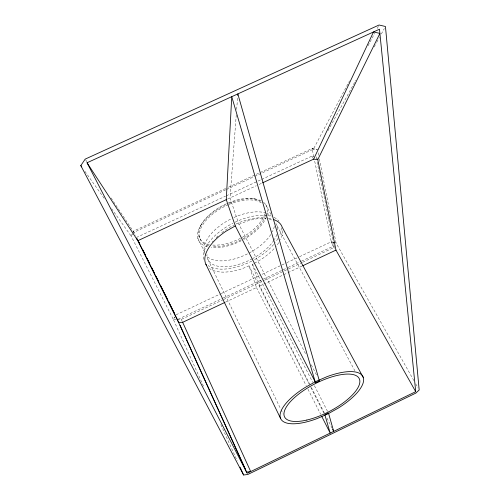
<?xml version="1.0" encoding="UTF-8"?>
<svg xmlns="http://www.w3.org/2000/svg" width="500" height="500" viewBox="0 0 500 500"><rect width="100%" height="100%" fill="white"/><g stroke="black" fill="none" stroke-linecap="round" stroke-linejoin="round"><path stroke-width="0.38" stroke-dasharray="2.5 1.88" d="M236.262 114.869L230.019 197.931L238.931 224.35L306.3 355.163M236.675 109.431L237.55 97.788M176.112 319.556L173.412 319.575L174.531 317.019L173.412 319.575L204.181 387.706M131.812 234.65L131.144 236.062L173.412 319.575M254.737 176.356L313.375 149.2L349.506 80.887M368.119 45.7L374.688 33.281M377.238 28.45L378.331 26.381M328.019 130.656L355.794 80.281M374.188 46.919L376.444 42.838M376.819 42.156L379.444 37.388M381.319 33.988L384.325 28.537M200.238 226.363L201.169 224.75M133.456 232.938L131.144 236.062L111.65 208.769M309.637 384.081L259.738 286.012L252.438 264.381L253.787 263.612M254.462 263.231L261.212 259.394A42.462 21.069 -27.1 0 0 275.138 247.475M176.088 314.781L220.525 293.863M221.238 293.544L259.331 275.625M262.144 274.281L281.2 265.338M281.9 264.994L286.137 263.012M286.837 262.669L298.837 257.044M299.531 256.694L331.287 241.775L333.331 242.306M178.162 319.212L222.556 298.319M223.263 297.981L262.725 279.406M263.431 279.075L282.456 270.119M283.156 269.788L287.387 267.794M288.094 267.462L300.775 261.494M301.481 261.163L333.188 246.231L334.338 248.275M177.269 319.425L181.319 319.4L222.944 299.8M223.65 299.469L263.863 280.531M264.562 280.2L301.956 262.594M302.663 262.262L334.406 247.312L333.944 245.025M225.538 302.125L256.475 287.55L249.025 265.869L242.044 268.738A42.462 21.069 -27.1 0 1 209.575 268.569M259.738 286.012L283.031 275.038M283.738 274.7L287.262 273.038M287.969 272.706L302.087 266.056M225.769 189.775L133.919 232.312L133.481 231.125L225.625 188.494M228.469 187.2L312.106 148.488L313.375 149.2L317.512 149.719L312.081 148.425L313.819 156.888M226.475 189.45L254.031 176.688M136.363 237.5L225.544 196.163M226.25 195.831L260.931 179.756M261.637 179.425L311.894 156.131L313.962 156.375M227.525 199.088L256.238 185.769M259.075 184.456L261.906 183.137M238.931 224.35L246.344 221.356A42.462 21.069 -27.1 0 1 265.894 218.25M253.3 198.781L255.212 198.981M334.694 242.669L331.287 241.775L314.45 159.95M334.012 242.481L336.062 243.025L413.819 380.513M312.081 148.425L313.375 149.2M84.9 171.325L104.394 198.619M85.594 159.769L86.888 161.713M111.05 197.981L133.919 232.312L133.506 231.175M317.425 159.031L316.025 156.625L316.488 158.912M311.894 156.131L313.644 159.144M415.731 383.9L418.031 387.962M265.613 204.462L271.144 214.762M277.137 225.981L354.831 370.712M311.288 364.85L316.988 375.925M252.438 264.381L312.669 382.275M314.444 385.737L327.55 411.4M311.406 387.562L324.5 413.294M326.975 418.162L331.931 427.9M249.025 265.869L309.406 384.606M310.819 387.381L323.888 413.075M256.475 287.55L306.206 385.731M307.969 389.212L320.669 414.281M133.475 231.119L135.581 235.338M198.875 236.044L199.594 237.512M197.838 238.25L204.331 251.588M207.963 259.606L280.75 409.113M281.094 409.812L283.144 414.025M181.319 319.4L182.656 322.325M220.844 424.613L237.188 460.806M317.106 161.962L327.456 213.019M327.612 213.781L328.075 216.069M328.225 216.831L328.694 219.112M328.844 219.875L333.169 241.213M333.325 241.975L333.787 244.262M318.119 152.781L318.725 155.838M319.331 158.9L336.062 243.025M264.594 213.888A36.138 18.625 -27.1 0 1 241.081 237.981M240.4 238.337A36.138 18.625 -27.1 0 1 212.2 245.019M209.338 244.594A36.138 18.625 -27.1 0 1 200.175 226.731A36.138 18.625 -27.1 0 1 227.787 203.131M228.469 202.844A36.138 18.625 -27.1 0 1 261.75 202.394M263.488 202.288A38.075 19.581 -27.1 0 1 267.05 214.881M266.381 216.894A38.075 19.581 -27.1 0 1 243.806 239.387M241.163 240.787A38.075 19.581 -27.1 0 1 211.163 247.569M207.419 246.856A38.075 19.581 -27.1 0 1 199.531 227.725A38.075 19.581 -27.1 0 1 228.369 203.55M229.031 203.275A38.075 19.581 -27.1 0 1 261.431 200.956M265.356 215.312A36.169 18.6 -27.1 0 1 241.812 239.406M241.131 239.762A36.169 18.6 -27.1 0 1 212.231 246.394M208.675 245.712A36.169 18.6 -27.1 0 1 201.206 227.55A36.169 18.6 -27.1 0 1 228.55 204.606M229.225 204.319A36.169 18.6 -27.1 0 1 261.944 203.363M274.312 226.363A38.369 19.319 -27.1 0 1 272.331 231.894M270.794 234.537A38.369 19.319 -27.1 0 1 235.981 258.475A38.369 19.319 -27.1 0 1 205.4 254.288M205.056 253.644A38.369 19.319 -27.1 0 1 231.25 218.787M233.919 217.519A38.369 19.319 -27.1 0 1 265.925 213.025M266.594 213.263A38.369 19.319 -27.1 0 1 271.106 215.869M281.225 227.8A42.387 21.137 -27.1 0 1 279.337 235.888M277.987 238.494A42.387 21.137 -27.1 0 1 275.456 242.269M273.6 244.562A42.387 21.137 -27.1 0 1 252.45 260.738M251.762 261.094A42.387 21.137 -27.1 0 1 208.119 265.569M203.738 259.35A42.387 21.137 -27.1 0 1 232.963 223.225M235 222.225A42.387 21.137 -27.1 0 1 266.788 215.456M267.587 215.562A42.387 21.137 -27.1 0 1 271.975 216.575M274.075 217.419A42.387 21.137 -27.1 0 1 278.988 221.238M282.8 230.731A42.462 21.069 -27.1 0 1 280.544 239.55M278.769 242.662A42.462 21.069 -27.1 0 1 276.019 246.425M268.381 218.444A42.462 21.069 -27.1 0 1 272.2 219.144M275.806 223.438A38.5 19.2 -27.1 0 1 277.681 230.438M276.825 234.481A38.5 19.2 -27.1 0 1 274.319 239.675M273.919 240.306A38.5 19.2 -27.1 0 1 253.044 258.35M252.381 258.706A38.5 19.2 -27.1 0 1 206.994 254.5M212.356 242.056A38.5 19.2 -27.1 0 1 213.212 240.969M216.163 237.706A38.5 19.2 -27.1 0 1 218.388 235.581M221.788 232.719A38.5 19.2 -27.1 0 1 233.787 225.113M235.763 224.137A38.5 19.2 -27.1 0 1 265.975 218.206M269.25 219.006A38.5 19.2 -27.1 0 1 273.25 220.963M331.287 241.775L333.188 246.231L331.287 241.775"/><path stroke-width="0.75" d="M315.2 381.856L235.294 225.919L226.275 199.669L231.75 96.688L315.481 382.819L319.375 380.95L237.838 93.906L237.725 95.456M262.619 182.812L313.644 159.144L373.519 31.95L379.906 33.4L317.775 159.631L335.969 250.094L415.712 391.675L247.156 473.281L87.044 162.769L379.487 29.219L415.712 391.675M80.819 165.613L85.162 159.119L379.062 25L385.45 26.5L419.181 389.994L415.856 393.1L247.781 474.487L243.6 475L80.819 165.613L81.725 166.881M235.294 225.919L225.981 231.231A42.462 21.069 -27.1 0 0 206.6 265.519M136.938 238.781L178.6 322.362L182.656 322.325L224.838 302.456M302.794 265.725L335.969 250.094M226.275 199.669L137.806 240.706L87.044 162.769M313.644 159.144L317.775 159.631M363.394 377.762L282.2 227.231A42.462 21.069 -27.1 0 0 273.569 219.55M332.638 429.294L333.7 431.381L328.469 412.969L324.819 414.731L330.188 433.081L321.725 416.369M139.037 242.269L139.731 243.663M142.5 249.213L145.269 254.756M147 258.225L149.769 263.769M151.494 267.238L154.269 272.8M155.994 276.256L158.769 281.819M160.494 285.275L163.269 290.837M163.956 292.213L167.763 299.85M168.45 301.225L172.262 308.869M172.95 310.244L174.688 313.725M137.056 238.894L177.269 319.425L246.531 472.062L250.706 471.556L182.656 322.325M205.919 264.319L280.706 418.719M180.037 325.231L245.519 469.513M240.075 467.194L243.6 475M315.837 381.5L304.994 387.562A46.2 17.163 -27.3 0 0 280.538 418.325A46.2 17.163 -27.3 0 0 317.456 418.438L328.019 413.812L338.181 408.156A46.2 17.163 -27.3 0 0 363.263 377.35A46.2 17.163 -27.3 0 0 327.113 376.625L315.837 381.5M306.831 420.05A41.962 15.588 -27.3 0 0 359.619 379.631A41.962 15.588 -27.3 0 0 299.237 393.675A41.962 15.588 -27.3 0 0 306.831 420.05"/></g></svg>
